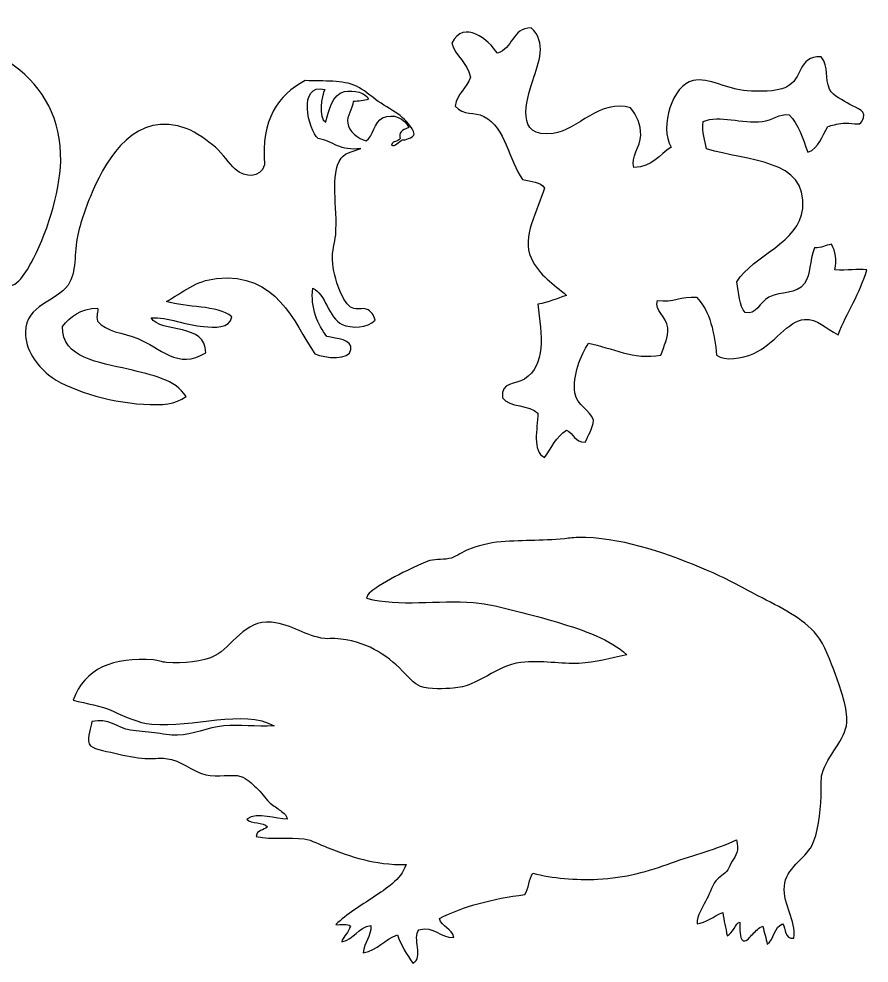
# Model space of a CAD drawing. Header units: centimetres. Extents: x -66 to 65, y -66 to 66.
# Drawn here: x 55.55 to 64.98, y -47.64 to -37.18 of the extents above; entities that cross this region are included whole.
import ezdxf

# ---------------------------------------------------------------- set-up
doc = ezdxf.new("R2010")
doc.units = ezdxf.units.CM
doc.header["$MEASUREMENT"] = 0
doc.layers.add('Layer 1', color=7, linetype='Continuous')

msp = doc.modelspace()

# ---------------------------------------------------------------- linework, layer by layer
at = {"layer": 'Layer 1'}
for points, knots in [([(62.37231, -38.82476), (62.57562, -38.81598), (62.65563, -38.68273), (62.78355, -38.59801), (62.78355, -38.59801), (62.65115, -38.37134), (62.79924, -37.90922), (63.02668, -37.86093), (63.02668, -37.86093), (63.20011, -37.82405), (63.4107, -37.9593), (63.62504, -37.97433), (63.62504, -37.97433), (63.75331, -37.9833), (63.94714, -37.98698), (64.05515, -37.93649), (64.05515, -37.93649), (64.25713, -37.84211), (64.17546, -37.59002), (64.44774, -37.59634), (64.44774, -37.59634), (64.5409, -37.71911), (64.47793, -37.83256), (64.54122, -37.95541), (64.54122, -37.95541), (64.58363, -38.03762), (64.68592, -38.07722), (64.76564, -38.12554), (64.76564, -38.12554), (64.83851, -38.16973), (64.97866, -38.19224), (64.89653, -38.31453), (64.89653, -38.31453), (64.88682, -38.36676), (64.77096, -38.32604), (64.69092, -38.33345), (64.69092, -38.33345), (64.61636, -38.34025), (64.56384, -38.35726), (64.52262, -38.37118), (64.52262, -38.37118), (64.45163, -38.46963), (64.42763, -38.61547), (64.2982, -38.65471), (64.2982, -38.65471), (64.24198, -38.50358), (64.19676, -38.3415), (64.09249, -38.23894), (64.09249, -38.23894), (63.98539, -38.22439), (63.90662, -38.29934), (63.79338, -38.31453), (63.79338, -38.31453), (63.56848, -38.34459), (63.32229, -38.23359), (63.13893, -38.31453), (63.13893, -38.31453), (63.12388, -38.44306), (63.15864, -38.52133), (63.17626, -38.61692), (63.17626, -38.61692), (63.62661, -38.75887), (64.29579, -38.72373), (64.24211, -39.27838), (64.24211, -39.27838), (64.20504, -39.6615), (63.69514, -39.79178), (63.51294, -40.09097), (63.51294, -40.09097), (63.5353, -40.21334), (63.5372, -40.35619), (63.60639, -40.43117), (63.60639, -40.43117), (63.72752, -40.46284), (63.76297, -40.31348), (63.86814, -40.26104), (63.86814, -40.26104), (64.0093, -40.19074), (64.17056, -40.23276), (64.26083, -40.10986), (64.26083, -40.10986), (64.34073, -40.00096), (64.30994, -39.86843), (64.37296, -39.71304), (64.37296, -39.71304), (64.45196, -39.7173), (64.49369, -39.68386), (64.55997, -39.67518), (64.55997, -39.67518), (64.6091, -39.75432), (64.62307, -39.84906), (64.59746, -39.95868), (64.59746, -39.95868), (64.74102, -39.9667), (64.84971, -39.94376), (64.95261, -39.95868), (64.95261, -39.95868), (64.87411, -40.22564), (64.73303, -40.42969), (64.63469, -40.67687), (64.63469, -40.67687), (64.49144, -40.60982), (64.4113, -40.49608), (64.26081, -40.50674), (64.26081, -40.50674), (64.08468, -40.5192), (63.92106, -40.78595), (63.69981, -40.88475), (63.69981, -40.88475), (63.56355, -40.94566), (63.38051, -40.96791), (63.28841, -40.90369), (63.28841, -40.90369), (63.26462, -40.67371), (63.21843, -40.40913), (63.06407, -40.26104), (63.06407, -40.26104), (62.89606, -40.24866), (62.80904, -40.31835), (62.6341, -40.29882), (62.6341, -40.29882), (62.59536, -40.40547), (62.73432, -40.47651), (62.7462, -40.60132), (62.7462, -40.60132), (62.75623, -40.70596), (62.70283, -40.8), (62.6714, -40.90371), (62.6714, -40.90371), (62.36311, -40.95739), (62.13049, -40.8209), (61.86741, -40.77134), (61.86741, -40.77134), (61.78502, -40.89839), (61.68813, -41.13567), (61.71784, -41.31945), (61.71784, -41.31945), (61.74165, -41.46807), (61.88961, -41.51003), (61.92342, -41.62184), (61.92342, -41.62184), (61.91392, -41.7255), (61.86709, -41.79149), (61.82997, -41.86748), (61.82997, -41.86748), (61.71522, -41.87018), (61.70461, -41.76749), (61.62442, -41.73524), (61.62442, -41.73524), (61.50922, -41.80157), (61.45927, -41.9336), (61.38121, -42.03758), (61.38121, -42.03758), (61.24064, -41.96395), (61.30247, -41.72503), (61.30654, -41.5462), (61.30654, -41.5462), (61.21756, -41.44714), (60.99224, -41.4859), (60.91379, -41.3761), (60.91379, -41.3761), (60.89511, -41.19581), (61.06037, -41.23084), (61.157, -41.16819), (61.157, -41.16819), (61.40153, -41.0096), (61.34792, -40.68794), (61.30652, -40.33671), (61.30652, -40.33671), (61.42815, -40.32115), (61.51665, -40.27189), (61.62442, -40.24223), (61.62442, -40.24223), (61.47694, -40.10396), (61.32936, -40.03302), (61.2317, -39.82644), (61.2317, -39.82644), (61.1233, -39.5972), (61.30496, -39.30047), (61.38119, -39.05161), (61.38119, -39.05161), (61.33767, -38.98226), (61.23038, -38.97731), (61.13812, -38.95713), (61.13812, -38.95713), (60.98088, -38.74279), (60.95117, -38.38177), (60.70817, -38.25792), (60.70817, -38.25792), (60.60422, -38.20498), (60.48161, -38.25223), (60.39033, -38.14444), (60.39033, -38.14444), (60.41081, -38.00141), (60.51892, -37.94693), (60.5585, -37.82316), (60.5585, -37.82316), (60.52998, -37.65674), (60.39422, -37.59866), (60.35287, -37.4452), (60.35287, -37.4452), (60.48762, -37.17755), (60.76282, -37.41104), (60.85775, -37.5586), (60.85775, -37.5586), (61.027, -37.50923), (61.01997, -37.28163), (61.23169, -37.2751), (61.23169, -37.2751), (61.4114, -37.44248), (61.31421, -37.65803), (61.25042, -37.86099), (61.25042, -37.86099), (61.18044, -38.08316), (61.04666, -38.50469), (61.47479, -38.4468), (61.47479, -38.4468), (61.74445, -38.41042), (62.00237, -38.05739), (62.33484, -38.1633), (62.33484, -38.1633), (62.40501, -38.25199), (62.44978, -38.3434), (62.447, -38.46575), (62.447, -38.46575), (62.44422, -38.59616), (62.33431, -38.70733), (62.37231, -38.82476)], [0, 0, 0, 0, 0.01724138, 0.01724138, 0.01724138, 0.01724138, 0.03448276, 0.03448276, 0.03448276, 0.03448276, 0.05172414, 0.05172414, 0.05172414, 0.05172414, 0.06896552, 0.06896552, 0.06896552, 0.06896552, 0.0862069, 0.0862069, 0.0862069, 0.0862069, 0.10344828, 0.10344828, 0.10344828, 0.10344828, 0.12068966, 0.12068966, 0.12068966, 0.12068966, 0.13793103, 0.13793103, 0.13793103, 0.13793103, 0.15517241, 0.15517241, 0.15517241, 0.15517241, 0.17241379, 0.17241379, 0.17241379, 0.17241379, 0.18965517, 0.18965517, 0.18965517, 0.18965517, 0.20689655, 0.20689655, 0.20689655, 0.20689655, 0.22413793, 0.22413793, 0.22413793, 0.22413793, 0.24137931, 0.24137931, 0.24137931, 0.24137931, 0.25862069, 0.25862069, 0.25862069, 0.25862069, 0.27586207, 0.27586207, 0.27586207, 0.27586207, 0.29310345, 0.29310345, 0.29310345, 0.29310345, 0.31034483, 0.31034483, 0.31034483, 0.31034483, 0.32758621, 0.32758621, 0.32758621, 0.32758621, 0.34482759, 0.34482759, 0.34482759, 0.34482759, 0.36206897, 0.36206897, 0.36206897, 0.36206897, 0.37931034, 0.37931034, 0.37931034, 0.37931034, 0.39655172, 0.39655172, 0.39655172, 0.39655172, 0.4137931, 0.4137931, 0.4137931, 0.4137931, 0.43103448, 0.43103448, 0.43103448, 0.43103448, 0.44827586, 0.44827586, 0.44827586, 0.44827586, 0.46551724, 0.46551724, 0.46551724, 0.46551724, 0.48275862, 0.48275862, 0.48275862, 0.48275862, 0.5, 0.5, 0.5, 0.5, 0.51724138, 0.51724138, 0.51724138, 0.51724138, 0.53448276, 0.53448276, 0.53448276, 0.53448276, 0.55172414, 0.55172414, 0.55172414, 0.55172414, 0.56896552, 0.56896552, 0.56896552, 0.56896552, 0.5862069, 0.5862069, 0.5862069, 0.5862069, 0.60344828, 0.60344828, 0.60344828, 0.60344828, 0.62068966, 0.62068966, 0.62068966, 0.62068966, 0.63793103, 0.63793103, 0.63793103, 0.63793103, 0.65517241, 0.65517241, 0.65517241, 0.65517241, 0.67241379, 0.67241379, 0.67241379, 0.67241379, 0.68965517, 0.68965517, 0.68965517, 0.68965517, 0.70689655, 0.70689655, 0.70689655, 0.70689655, 0.72413793, 0.72413793, 0.72413793, 0.72413793, 0.74137931, 0.74137931, 0.74137931, 0.74137931, 0.75862069, 0.75862069, 0.75862069, 0.75862069, 0.77586207, 0.77586207, 0.77586207, 0.77586207, 0.79310345, 0.79310345, 0.79310345, 0.79310345, 0.81034483, 0.81034483, 0.81034483, 0.81034483, 0.82758621, 0.82758621, 0.82758621, 0.82758621, 0.84482759, 0.84482759, 0.84482759, 0.84482759, 0.86206897, 0.86206897, 0.86206897, 0.86206897, 0.87931034, 0.87931034, 0.87931034, 0.87931034, 0.89655172, 0.89655172, 0.89655172, 0.89655172, 0.9137931, 0.9137931, 0.9137931, 0.9137931, 0.93103448, 0.93103448, 0.93103448, 0.93103448, 0.94827586, 0.94827586, 0.94827586, 0.94827586, 0.96551724, 0.96551724, 0.96551724, 0.96551724, 1, 1, 1, 1]), ([(55.3396, -40.11008), (55.25956, -40.34868), (55.0453, -40.56702), (55.03686, -40.90928), (55.03686, -40.90928), (55.03519, -40.97585), (55.02281, -41.1052), (55.04898, -41.18775), (55.04898, -41.18775), (55.08549, -41.30284), (55.36966, -41.35531), (55.40016, -41.52681), (55.40016, -41.52681), (55.41381, -41.60372), (55.41246, -41.64651), (55.3396, -41.66), (55.3396, -41.66), (55.21699, -41.6826), (55.23104, -41.52549), (55.17005, -41.50257), (55.17005, -41.50257), (54.80971, -41.42478), (54.90266, -41.80023), (54.77045, -41.95059), (54.77045, -41.95059), (54.72552, -41.97022), (54.65136, -41.96067), (54.58884, -41.96271), (54.58884, -41.96271), (54.61308, -41.79322), (54.6847, -41.67111), (54.6857, -41.47834), (54.6857, -41.47834), (54.62178, -41.45858), (54.58344, -41.53525), (54.50406, -41.55099), (54.50406, -41.55099), (54.3225, -41.587), (54.06229, -41.52413), (53.86231, -41.55099), (53.86231, -41.55099), (53.87506, -41.40248), (53.94645, -41.27805), (53.98336, -41.1393), (53.98336, -41.1393), (54.03731, -40.93671), (54.03048, -40.73404), (54.1287, -40.59439), (54.1287, -40.59439), (54.24221, -40.43286), (54.50653, -40.33007), (54.49195, -40.03739), (54.49195, -40.03739), (54.48253, -39.8479), (54.28303, -39.61575), (54.18927, -39.46824), (54.18927, -39.46824), (54.07322, -39.28578), (53.91463, -39.08131), (53.92286, -38.87491), (53.92286, -38.87491), (53.92566, -38.80445), (54.00626, -38.68626), (53.9834, -38.6085), (53.9834, -38.6085), (53.96922, -38.56003), (53.76432, -38.45271), (53.68072, -38.43898), (53.68072, -38.43898), (53.5117, -38.41125), (53.38738, -38.45618), (53.30533, -38.52375), (53.30533, -38.52375), (53.01765, -38.76061), (52.96349, -39.31332), (52.85728, -39.75888), (52.85728, -39.75888), (52.82405, -39.89834), (52.78859, -40.07352), (52.66353, -40.12213), (52.66353, -40.12213), (52.62469, -39.4639), (53.01254, -38.94881), (53.0268, -38.30582), (53.0268, -38.30582), (53.03326, -38.01369), (52.98084, -37.705), (53.15999, -37.57927), (53.15999, -37.57927), (53.35303, -37.44378), (53.64561, -37.57284), (53.88654, -37.51873), (53.88654, -37.51873), (54.00409, -37.4923), (54.03809, -37.38604), (54.14083, -37.3613), (54.14083, -37.3613), (54.19327, -37.34865), (54.27693, -37.34945), (54.32244, -37.34921), (54.32244, -37.34921), (55.19583, -37.34471), (56.04168, -37.82332), (56.01765, -38.75383), (56.01765, -38.75383), (56.00857, -39.10694), (55.85258, -39.59462), (55.69073, -39.87998), (55.69073, -39.87998), (55.62339, -39.99877), (55.51433, -40.21734), (55.3396, -40.11008)], [0, 0, 0, 0, 0.03448276, 0.03448276, 0.03448276, 0.03448276, 0.06896552, 0.06896552, 0.06896552, 0.06896552, 0.10344828, 0.10344828, 0.10344828, 0.10344828, 0.13793103, 0.13793103, 0.13793103, 0.13793103, 0.17241379, 0.17241379, 0.17241379, 0.17241379, 0.20689655, 0.20689655, 0.20689655, 0.20689655, 0.24137931, 0.24137931, 0.24137931, 0.24137931, 0.27586207, 0.27586207, 0.27586207, 0.27586207, 0.31034483, 0.31034483, 0.31034483, 0.31034483, 0.34482759, 0.34482759, 0.34482759, 0.34482759, 0.37931034, 0.37931034, 0.37931034, 0.37931034, 0.4137931, 0.4137931, 0.4137931, 0.4137931, 0.44827586, 0.44827586, 0.44827586, 0.44827586, 0.48275862, 0.48275862, 0.48275862, 0.48275862, 0.51724138, 0.51724138, 0.51724138, 0.51724138, 0.55172414, 0.55172414, 0.55172414, 0.55172414, 0.5862069, 0.5862069, 0.5862069, 0.5862069, 0.62068966, 0.62068966, 0.62068966, 0.62068966, 0.65517241, 0.65517241, 0.65517241, 0.65517241, 0.68965517, 0.68965517, 0.68965517, 0.68965517, 0.72413793, 0.72413793, 0.72413793, 0.72413793, 0.75862069, 0.75862069, 0.75862069, 0.75862069, 0.79310345, 0.79310345, 0.79310345, 0.79310345, 0.82758621, 0.82758621, 0.82758621, 0.82758621, 0.86206897, 0.86206897, 0.86206897, 0.86206897, 0.89655172, 0.89655172, 0.89655172, 0.89655172, 0.93103448, 0.93103448, 0.93103448, 0.93103448, 1, 1, 1, 1]), ([(59.40477, -38.52792), (59.31484, -38.51059), (59.21223, -38.4228), (59.19895, -38.33419), (59.19895, -38.33419), (59.18638, -38.25048), (59.25255, -38.17883), (59.25954, -38.09199), (59.25954, -38.09199), (59.32225, -38.09019), (59.37987, -38.08321), (59.42898, -38.06781), (59.42898, -38.06781), (59.40885, -37.99666), (59.2628, -37.96049), (59.1626, -37.98304), (59.1626, -37.98304), (59.02525, -38.01394), (58.98787, -38.19682), (58.95681, -38.3221), (58.95681, -38.3221), (58.86563, -38.27127), (58.9109, -38.03519), (58.94467, -37.9588), (58.94467, -37.9588), (58.64185, -37.88477), (58.75899, -38.41312), (58.87204, -38.50374), (58.87204, -38.50374), (59.03987, -38.52964), (59.11263, -38.65069), (59.34429, -38.6127), (59.34429, -38.6127), (59.29952, -38.63712), (59.17893, -38.64858), (59.12633, -38.72168), (59.12633, -38.72168), (58.99756, -38.90064), (59.09035, -39.26169), (59.06579, -39.56933), (59.06579, -39.56933), (59.05867, -39.6582), (59.02346, -39.74959), (59.02946, -39.8478), (59.02946, -39.8478), (59.04258, -40.06418), (59.15291, -40.33855), (59.2474, -40.38059), (59.2474, -40.38059), (59.29936, -40.40369), (59.36313, -40.378), (59.4048, -40.39271), (59.4048, -40.39271), (59.45938, -40.41192), (59.48894, -40.45954), (59.50169, -40.51378), (59.50169, -40.51378), (59.42618, -40.60757), (59.23594, -40.60697), (59.13844, -40.56223), (59.13844, -40.56223), (58.98705, -40.49278), (58.95207, -40.21772), (58.81149, -40.16263), (58.81149, -40.16263), (58.78442, -40.37139), (58.86763, -40.57469), (58.96892, -40.6954), (58.96892, -40.6954), (59.08057, -40.72345), (59.24911, -40.72384), (59.2353, -40.84071), (59.2353, -40.84071), (59.22059, -40.96514), (58.95228, -40.93601), (58.8357, -40.88916), (58.8357, -40.88916), (58.59493, -40.5297), (58.41705, -39.98487), (57.74593, -40.05366), (57.74593, -40.05366), (57.51183, -40.07766), (57.3707, -40.20746), (57.18888, -40.30795), (57.18888, -40.30795), (57.41433, -40.38116), (57.75019, -40.34401), (57.9154, -40.47744), (57.9154, -40.47744), (57.89069, -40.61561), (57.72202, -40.59513), (57.6006, -40.58642), (57.6006, -40.58642), (57.41484, -40.57311), (57.20161, -40.47916), (57.01939, -40.48956), (57.01939, -40.48956), (57.1266, -40.66498), (57.63521, -40.54372), (57.62484, -40.87704), (57.62484, -40.87704), (57.32091, -41.07103), (57.11115, -40.81478), (56.87408, -40.71964), (56.87408, -40.71964), (56.70459, -40.65159), (56.52229, -40.6481), (56.42603, -40.52591), (56.42603, -40.52591), (56.40436, -40.46482), (56.44114, -40.42153), (56.42603, -40.3806), (56.42603, -40.3806), (56.23254, -40.38489), (56.12782, -40.47797), (56.03857, -40.58645), (56.03857, -40.58645), (56.03119, -40.94142), (56.44317, -40.98081), (56.76506, -41.05873), (56.76506, -41.05873), (57.03147, -41.12318), (57.29293, -41.17311), (57.40681, -41.36141), (57.40681, -41.36141), (57.28989, -41.45092), (57.14672, -41.45825), (56.93458, -41.44616), (56.93458, -41.44616), (56.53572, -41.42349), (56.08659, -41.28302), (55.88111, -41.11924), (55.88111, -41.11924), (55.75636, -41.01984), (55.62155, -40.83696), (55.62685, -40.64699), (55.62685, -40.64699), (55.63545, -40.33608), (55.96896, -40.31536), (56.0991, -40.12632), (56.0991, -40.12632), (56.19668, -39.98461), (56.16387, -39.77702), (56.20806, -39.56932), (56.20806, -39.56932), (56.24452, -39.39811), (56.31773, -39.20708), (56.37761, -39.07286), (56.37761, -39.07286), (56.53411, -38.72202), (56.84923, -38.17891), (57.4189, -38.39473), (57.4189, -38.39473), (57.52021, -38.43309), (57.64552, -38.5243), (57.73375, -38.60058), (57.73375, -38.60058), (57.82037, -38.67543), (57.87689, -38.77931), (57.95171, -38.84273), (57.95171, -38.84273), (58.06299, -38.93711), (58.22685, -38.94867), (58.27866, -38.79431), (58.27866, -38.79431), (58.23694, -38.29247), (58.42558, -38.02096), (58.72668, -37.86192), (58.72668, -37.86192), (58.94605, -37.87076), (59.14099, -37.85189), (59.29583, -37.92248), (59.29583, -37.92248), (59.37007, -37.95635), (59.45847, -38.03572), (59.538, -38.09197), (59.538, -38.09197), (59.61867, -38.14912), (59.71297, -38.1959), (59.78015, -38.2494), (59.78015, -38.2494), (59.84434, -38.30057), (59.91464, -38.37521), (59.93755, -38.45525), (59.93755, -38.45525), (59.91972, -38.49436), (59.83217, -38.52698), (59.80436, -38.51581), (59.80436, -38.51581), (59.76668, -38.5351), (59.72308, -38.5978), (59.68326, -38.57635), (59.68326, -38.57635), (59.70533, -38.51552), (59.74628, -38.54889), (59.78015, -38.5037), (59.78015, -38.5037), (59.76062, -38.44528), (59.80031, -38.40308), (59.87701, -38.3826), (59.87701, -38.3826), (59.8274, -38.27693), (59.70754, -38.22105), (59.58639, -38.27364), (59.58639, -38.27364), (59.48793, -38.31641), (59.48427, -38.48384), (59.40477, -38.52792)], [0, 0, 0, 0, 0.01886792, 0.01886792, 0.01886792, 0.01886792, 0.03773585, 0.03773585, 0.03773585, 0.03773585, 0.05660377, 0.05660377, 0.05660377, 0.05660377, 0.0754717, 0.0754717, 0.0754717, 0.0754717, 0.09433962, 0.09433962, 0.09433962, 0.09433962, 0.11320755, 0.11320755, 0.11320755, 0.11320755, 0.13207547, 0.13207547, 0.13207547, 0.13207547, 0.1509434, 0.1509434, 0.1509434, 0.1509434, 0.16981132, 0.16981132, 0.16981132, 0.16981132, 0.18867925, 0.18867925, 0.18867925, 0.18867925, 0.20754717, 0.20754717, 0.20754717, 0.20754717, 0.22641509, 0.22641509, 0.22641509, 0.22641509, 0.24528302, 0.24528302, 0.24528302, 0.24528302, 0.26415094, 0.26415094, 0.26415094, 0.26415094, 0.28301887, 0.28301887, 0.28301887, 0.28301887, 0.30188679, 0.30188679, 0.30188679, 0.30188679, 0.32075472, 0.32075472, 0.32075472, 0.32075472, 0.33962264, 0.33962264, 0.33962264, 0.33962264, 0.35849057, 0.35849057, 0.35849057, 0.35849057, 0.37735849, 0.37735849, 0.37735849, 0.37735849, 0.39622642, 0.39622642, 0.39622642, 0.39622642, 0.41509434, 0.41509434, 0.41509434, 0.41509434, 0.43396226, 0.43396226, 0.43396226, 0.43396226, 0.45283019, 0.45283019, 0.45283019, 0.45283019, 0.47169811, 0.47169811, 0.47169811, 0.47169811, 0.49056604, 0.49056604, 0.49056604, 0.49056604, 0.50943396, 0.50943396, 0.50943396, 0.50943396, 0.52830189, 0.52830189, 0.52830189, 0.52830189, 0.54716981, 0.54716981, 0.54716981, 0.54716981, 0.56603774, 0.56603774, 0.56603774, 0.56603774, 0.58490566, 0.58490566, 0.58490566, 0.58490566, 0.60377358, 0.60377358, 0.60377358, 0.60377358, 0.62264151, 0.62264151, 0.62264151, 0.62264151, 0.64150943, 0.64150943, 0.64150943, 0.64150943, 0.66037736, 0.66037736, 0.66037736, 0.66037736, 0.67924528, 0.67924528, 0.67924528, 0.67924528, 0.69811321, 0.69811321, 0.69811321, 0.69811321, 0.71698113, 0.71698113, 0.71698113, 0.71698113, 0.73584906, 0.73584906, 0.73584906, 0.73584906, 0.75471698, 0.75471698, 0.75471698, 0.75471698, 0.77358491, 0.77358491, 0.77358491, 0.77358491, 0.79245283, 0.79245283, 0.79245283, 0.79245283, 0.81132075, 0.81132075, 0.81132075, 0.81132075, 0.83018868, 0.83018868, 0.83018868, 0.83018868, 0.8490566, 0.8490566, 0.8490566, 0.8490566, 0.86792453, 0.86792453, 0.86792453, 0.86792453, 0.88679245, 0.88679245, 0.88679245, 0.88679245, 0.90566038, 0.90566038, 0.90566038, 0.90566038, 0.9245283, 0.9245283, 0.9245283, 0.9245283, 0.94339623, 0.94339623, 0.94339623, 0.94339623, 0.96226415, 0.96226415, 0.96226415, 0.96226415, 1, 1, 1, 1]), ([(64.14356, -47.36336), (64.03738, -47.37466), (64.06032, -47.25689), (64.02024, -47.20207), (64.02024, -47.20207), (63.92393, -47.23861), (63.92689, -47.37437), (63.84945, -47.42977), (63.84945, -47.42977), (63.8368, -47.36016), (63.815, -47.29978), (63.80201, -47.23054), (63.80201, -47.23054), (63.75386, -47.24483), (63.72277, -47.28248), (63.68813, -47.31592), (63.68813, -47.31592), (63.65667, -47.3464), (63.6287, -47.40191), (63.5838, -47.39183), (63.5838, -47.39183), (63.53705, -47.35635), (63.54713, -47.26401), (63.54581, -47.1831), (63.54581, -47.1831), (63.49652, -47.19397), (63.47189, -47.3115), (63.40349, -47.33489), (63.40349, -47.33489), (63.391, -47.24618), (63.36722, -47.16878), (63.35608, -47.07869), (63.35608, -47.07869), (63.26133, -47.1142), (63.16566, -47.19744), (63.07141, -47.20204), (63.07141, -47.20204), (63.07194, -47.10504), (63.12724, -47.03019), (63.16629, -46.95534), (63.16629, -46.95534), (63.20391, -46.88329), (63.23058, -46.79688), (63.28014, -46.72767), (63.28014, -46.72767), (63.31051, -46.68526), (63.37666, -46.65316), (63.41299, -46.60432), (63.41299, -46.60432), (63.43008, -46.58133), (63.44167, -46.53796), (63.4604, -46.50944), (63.4604, -46.50944), (63.5008, -46.44808), (63.54343, -46.39059), (63.50787, -46.27224), (63.50787, -46.27224), (63.29425, -46.37657), (63.0395, -46.43522), (62.78677, -46.52841), (62.78677, -46.52841), (62.53227, -46.62226), (62.27427, -46.69486), (61.97082, -46.70867), (61.97082, -46.70867), (61.73029, -46.71965), (61.4661, -46.6993), (61.24972, -46.64223), (61.24972, -46.64223), (61.20953, -46.70959), (61.20278, -46.81037), (61.16431, -46.87943), (61.16431, -46.87943), (60.80408, -46.92407), (60.48256, -47.00733), (60.21554, -47.14512), (60.21554, -47.14512), (60.24144, -47.24254), (60.35619, -47.25111), (60.37683, -47.35385), (60.37683, -47.35385), (60.21178, -47.36494), (60.16331, -47.21619), (59.98784, -47.26844), (59.98784, -47.26844), (59.91061, -47.35819), (60.04772, -47.58134), (59.9214, -47.63846), (59.9214, -47.63846), (59.85478, -47.54379), (59.79128, -47.446), (59.75061, -47.32535), (59.75061, -47.32535), (59.60567, -47.37332), (59.53278, -47.49336), (59.37112, -47.52463), (59.37112, -47.52463), (59.3794, -47.40321), (59.46013, -47.35429), (59.4565, -47.22097), (59.4565, -47.22097), (59.31, -47.24208), (59.27373, -47.37345), (59.13392, -47.40123), (59.13392, -47.40123), (59.15284, -47.33157), (59.21253, -47.3027), (59.2288, -47.23047), (59.2288, -47.23047), (59.20396, -47.19525), (59.12117, -47.2179), (59.06751, -47.2115), (59.06751, -47.2115), (59.18972, -47.09564), (59.34109, -47.0038), (59.485, -46.90784), (59.485, -46.90784), (59.62772, -46.81264), (59.7839, -46.72213), (59.84552, -46.54732), (59.84552, -46.54732), (59.48926, -46.55105), (59.23446, -46.45974), (58.97263, -46.35753), (58.97263, -46.35753), (58.889, -46.32488), (58.80314, -46.27458), (58.71646, -46.26265), (58.71646, -46.26265), (58.54935, -46.23966), (58.36919, -46.27546), (58.18512, -46.23421), (58.18512, -46.23421), (58.18962, -46.16283), (58.27077, -46.16804), (58.30844, -46.12986), (58.30844, -46.12986), (58.26343, -46.07049), (58.12974, -46.0998), (58.08074, -46.04443), (58.08074, -46.04443), (58.20234, -45.95638), (58.40986, -46.04726), (58.5267, -46.04443), (58.5267, -46.04443), (58.5308, -45.99434), (58.46815, -45.96103), (58.44127, -45.9401), (58.44127, -45.9401), (58.40253, -45.90986), (58.36107, -45.88835), (58.32742, -45.85469), (58.32742, -45.85469), (58.28117, -45.80841), (58.24463, -45.74613), (58.1851, -45.69337), (58.1851, -45.69337), (58.13856, -45.65209), (58.07905, -45.5896), (58.01431, -45.57002), (58.01431, -45.57002), (57.91194, -45.53906), (57.75928, -45.58153), (57.62532, -45.55105), (57.62532, -45.55105), (57.46226, -45.51401), (57.36336, -45.38791), (57.17939, -45.37079), (57.17939, -45.37079), (57.121, -45.36534), (57.01987, -45.37375), (56.95172, -45.37079), (56.95172, -45.37079), (56.85478, -45.3665), (56.73378, -45.34166), (56.61961, -45.31385), (56.61961, -45.31385), (56.49623, -45.28379), (56.36259, -45.26932), (56.33497, -45.2095), (56.33497, -45.2095), (56.30007, -45.13378), (56.36254, -45.02366), (56.36341, -44.9628), (56.36341, -44.9628), (56.54304, -44.91581), (56.65244, -45.03601), (56.79039, -45.05771), (56.79039, -45.05771), (56.87524, -45.07107), (56.96869, -45.07343), (57.05606, -45.08613), (57.05606, -45.08613), (57.14223, -45.09875), (57.23442, -45.11563), (57.31226, -45.11465), (57.31226, -45.11465), (57.48228, -45.11243), (57.64251, -45.02615), (57.8246, -45.01027), (57.8246, -45.01027), (58.00629, -44.99439), (58.1765, -45.02191), (58.38438, -45.01027), (58.38438, -45.01027), (58.03934, -44.81755), (57.48802, -45.03416), (57.0276, -44.99127), (57.0276, -44.99127), (56.8743, -44.97698), (56.73373, -44.90803), (56.60064, -44.84895), (56.60064, -44.84895), (56.45557, -44.78452), (56.30896, -44.76322), (56.15471, -44.72557), (56.15471, -44.72557), (56.27896, -44.3774), (56.60625, -44.24181), (57.04659, -44.27967), (57.04659, -44.27967), (57.09578, -44.2839), (57.14001, -44.30414), (57.18891, -44.30814), (57.18891, -44.30814), (57.37507, -44.3233), (57.60013, -44.29631), (57.72969, -44.2322), (57.72969, -44.2322), (57.91903, -44.13859), (58.04984, -43.83146), (58.35591, -43.86221), (58.35591, -43.86221), (58.58996, -43.88568), (58.73609, -44.01961), (58.94413, -44.04247), (58.94413, -44.04247), (58.99146, -44.04766), (59.02382, -44.04014), (59.05801, -44.04247), (59.05801, -44.04247), (59.40364, -44.06602), (59.62305, -44.21855), (59.80755, -44.40302), (59.80755, -44.40302), (59.86372, -44.45919), (59.93389, -44.54611), (60.00681, -44.57378), (60.00681, -44.57378), (60.1024, -44.61005), (60.2779, -44.59915), (60.36736, -44.59275), (60.36736, -44.59275), (60.66052, -44.57177), (60.83729, -44.33938), (61.11687, -44.30814), (61.11687, -44.30814), (61.35185, -44.28181), (61.56555, -44.32849), (61.76206, -44.31761), (61.76206, -44.31761), (61.94962, -44.30721), (62.10567, -44.26274), (62.29337, -44.2227), (62.29337, -44.2227), (62.11086, -44.05268), (61.82241, -43.95219), (61.52486, -43.86218), (61.52486, -43.86218), (61.38318, -43.81932), (61.22535, -43.7786), (61.06943, -43.73883), (61.06943, -43.73883), (60.91512, -43.69951), (60.74817, -43.65512), (60.59503, -43.64395), (60.59503, -43.64395), (60.1985, -43.61508), (59.77048, -43.69033), (59.40904, -43.59651), (59.40904, -43.59651), (59.41354, -43.54436), (59.48677, -43.50047), (59.54189, -43.46369), (59.54189, -43.46369), (59.65455, -43.38844), (59.77438, -43.32841), (59.91191, -43.26443), (59.91191, -43.26443), (59.97356, -43.23575), (60.0459, -43.19553), (60.11114, -43.17902), (60.11114, -43.17902), (60.18718, -43.15976), (60.27079, -43.17275), (60.34834, -43.15055), (60.34834, -43.15055), (60.41277, -43.13213), (60.47018, -43.08012), (60.5381, -43.05567), (60.5381, -43.05567), (60.64229, -43.0182), (60.76136, -42.98087), (60.89865, -42.97026), (60.89865, -42.97026), (61.15236, -42.95073), (61.39636, -42.96145), (61.64821, -42.93232), (61.64821, -42.93232), (61.6862, -42.92793), (61.76608, -42.91967), (61.83797, -42.92282), (61.83797, -42.92282), (62.29882, -42.94311), (62.76557, -43.1094), (63.17578, -43.28337), (63.17578, -43.28337), (63.37467, -43.36772), (63.56578, -43.47263), (63.74506, -43.56801), (63.74506, -43.56801), (63.99403, -43.70051), (64.24647, -43.81219), (64.39972, -44.00447), (64.39972, -44.00447), (64.48669, -44.11358), (64.54873, -44.28622), (64.60845, -44.4504), (64.60845, -44.4504), (64.66737, -44.61235), (64.74238, -44.82161), (64.7318, -44.97226), (64.7318, -44.97226), (64.71823, -45.16615), (64.51421, -45.33823), (64.45666, -45.54154), (64.45666, -45.54154), (64.44116, -45.59628), (64.45084, -45.70505), (64.44719, -45.78821), (64.44719, -45.78821), (64.43872, -45.98167), (64.41282, -46.20456), (64.34284, -46.33852), (64.34284, -46.33852), (64.26683, -46.48399), (64.05227, -46.58908), (64.0392, -46.78445), (64.0392, -46.78445), (64.02484, -46.99985), (64.17266, -47.15723), (64.14356, -47.36336)], [0, 0, 0, 0, 0.01123596, 0.01123596, 0.01123596, 0.01123596, 0.02247191, 0.02247191, 0.02247191, 0.02247191, 0.03370787, 0.03370787, 0.03370787, 0.03370787, 0.04494382, 0.04494382, 0.04494382, 0.04494382, 0.05617978, 0.05617978, 0.05617978, 0.05617978, 0.06741573, 0.06741573, 0.06741573, 0.06741573, 0.07865169, 0.07865169, 0.07865169, 0.07865169, 0.08988764, 0.08988764, 0.08988764, 0.08988764, 0.1011236, 0.1011236, 0.1011236, 0.1011236, 0.11235955, 0.11235955, 0.11235955, 0.11235955, 0.12359551, 0.12359551, 0.12359551, 0.12359551, 0.13483146, 0.13483146, 0.13483146, 0.13483146, 0.14606742, 0.14606742, 0.14606742, 0.14606742, 0.15730337, 0.15730337, 0.15730337, 0.15730337, 0.16853933, 0.16853933, 0.16853933, 0.16853933, 0.17977528, 0.17977528, 0.17977528, 0.17977528, 0.19101124, 0.19101124, 0.19101124, 0.19101124, 0.20224719, 0.20224719, 0.20224719, 0.20224719, 0.21348315, 0.21348315, 0.21348315, 0.21348315, 0.2247191, 0.2247191, 0.2247191, 0.2247191, 0.23595506, 0.23595506, 0.23595506, 0.23595506, 0.24719101, 0.24719101, 0.24719101, 0.24719101, 0.25842697, 0.25842697, 0.25842697, 0.25842697, 0.26966292, 0.26966292, 0.26966292, 0.26966292, 0.28089888, 0.28089888, 0.28089888, 0.28089888, 0.29213483, 0.29213483, 0.29213483, 0.29213483, 0.30337079, 0.30337079, 0.30337079, 0.30337079, 0.31460674, 0.31460674, 0.31460674, 0.31460674, 0.3258427, 0.3258427, 0.3258427, 0.3258427, 0.33707865, 0.33707865, 0.33707865, 0.33707865, 0.34831461, 0.34831461, 0.34831461, 0.34831461, 0.35955056, 0.35955056, 0.35955056, 0.35955056, 0.37078652, 0.37078652, 0.37078652, 0.37078652, 0.38202247, 0.38202247, 0.38202247, 0.38202247, 0.39325843, 0.39325843, 0.39325843, 0.39325843, 0.40449438, 0.40449438, 0.40449438, 0.40449438, 0.41573034, 0.41573034, 0.41573034, 0.41573034, 0.42696629, 0.42696629, 0.42696629, 0.42696629, 0.43820225, 0.43820225, 0.43820225, 0.43820225, 0.4494382, 0.4494382, 0.4494382, 0.4494382, 0.46067416, 0.46067416, 0.46067416, 0.46067416, 0.47191011, 0.47191011, 0.47191011, 0.47191011, 0.48314607, 0.48314607, 0.48314607, 0.48314607, 0.49438202, 0.49438202, 0.49438202, 0.49438202, 0.50561798, 0.50561798, 0.50561798, 0.50561798, 0.51685393, 0.51685393, 0.51685393, 0.51685393, 0.52808989, 0.52808989, 0.52808989, 0.52808989, 0.53932584, 0.53932584, 0.53932584, 0.53932584, 0.5505618, 0.5505618, 0.5505618, 0.5505618, 0.56179775, 0.56179775, 0.56179775, 0.56179775, 0.57303371, 0.57303371, 0.57303371, 0.57303371, 0.58426966, 0.58426966, 0.58426966, 0.58426966, 0.59550562, 0.59550562, 0.59550562, 0.59550562, 0.60674157, 0.60674157, 0.60674157, 0.60674157, 0.61797753, 0.61797753, 0.61797753, 0.61797753, 0.62921348, 0.62921348, 0.62921348, 0.62921348, 0.64044944, 0.64044944, 0.64044944, 0.64044944, 0.65168539, 0.65168539, 0.65168539, 0.65168539, 0.66292135, 0.66292135, 0.66292135, 0.66292135, 0.6741573, 0.6741573, 0.6741573, 0.6741573, 0.68539326, 0.68539326, 0.68539326, 0.68539326, 0.69662921, 0.69662921, 0.69662921, 0.69662921, 0.70786517, 0.70786517, 0.70786517, 0.70786517, 0.71910112, 0.71910112, 0.71910112, 0.71910112, 0.73033708, 0.73033708, 0.73033708, 0.73033708, 0.74157303, 0.74157303, 0.74157303, 0.74157303, 0.75280899, 0.75280899, 0.75280899, 0.75280899, 0.76404494, 0.76404494, 0.76404494, 0.76404494, 0.7752809, 0.7752809, 0.7752809, 0.7752809, 0.78651685, 0.78651685, 0.78651685, 0.78651685, 0.79775281, 0.79775281, 0.79775281, 0.79775281, 0.80898876, 0.80898876, 0.80898876, 0.80898876, 0.82022472, 0.82022472, 0.82022472, 0.82022472, 0.83146067, 0.83146067, 0.83146067, 0.83146067, 0.84269663, 0.84269663, 0.84269663, 0.84269663, 0.85393258, 0.85393258, 0.85393258, 0.85393258, 0.86516854, 0.86516854, 0.86516854, 0.86516854, 0.87640449, 0.87640449, 0.87640449, 0.87640449, 0.88764045, 0.88764045, 0.88764045, 0.88764045, 0.8988764, 0.8988764, 0.8988764, 0.8988764, 0.91011236, 0.91011236, 0.91011236, 0.91011236, 0.92134831, 0.92134831, 0.92134831, 0.92134831, 0.93258427, 0.93258427, 0.93258427, 0.93258427, 0.94382022, 0.94382022, 0.94382022, 0.94382022, 0.95505618, 0.95505618, 0.95505618, 0.95505618, 0.96629213, 0.96629213, 0.96629213, 0.96629213, 0.97752809, 0.97752809, 0.97752809, 0.97752809, 1, 1, 1, 1])]:
    msp.add_open_spline(points, degree=3, knots=knots, dxfattribs=at)

doc.saveas('drawing.dxf')
